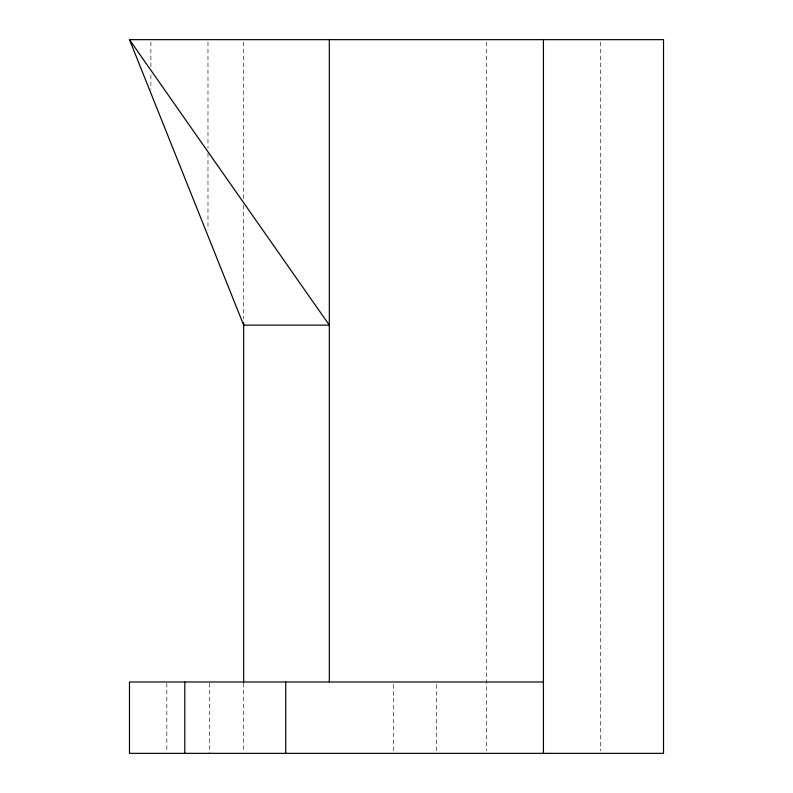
<?xml version="1.0" encoding="UTF-8"?>
<svg xmlns="http://www.w3.org/2000/svg" width="793" height="793" viewBox="0 0 793 793"><rect width="100%" height="100%" fill="white"/><g stroke="black" fill="none" stroke-linecap="round" stroke-linejoin="round"><path stroke-width="0.59" stroke-dasharray="3.96 2.97" d="M600.519 42.128L600.519 750.872M486.327 42.128L486.327 750.872M436.368 684.438L436.368 750.892M393.546 684.438L393.546 750.892M243.669 42.118L243.669 199.073M243.669 205.248L243.669 318.955M243.669 683.209L243.669 750.892M209.659 683.209L209.659 753.35M207.984 42.118L207.984 148.271M207.984 153.218L207.984 229.742M166.837 683.209L166.837 750.892M150.888 42.079L150.888 68.842M150.888 74.929L150.888 89.53"/><path stroke-width="1.19" d="M129.477 39.65L329.313 325.13L243.669 325.13L129.477 39.65L663.523 39.65L663.523 753.35L129.477 753.35L129.477 681.98L543.423 681.98M543.423 39.65L543.423 753.35M329.313 39.65L329.313 681.98M285.728 681.98L285.728 753.35M243.669 322.662L243.669 681.98M184.799 681.98L184.799 753.35"/></g></svg>
